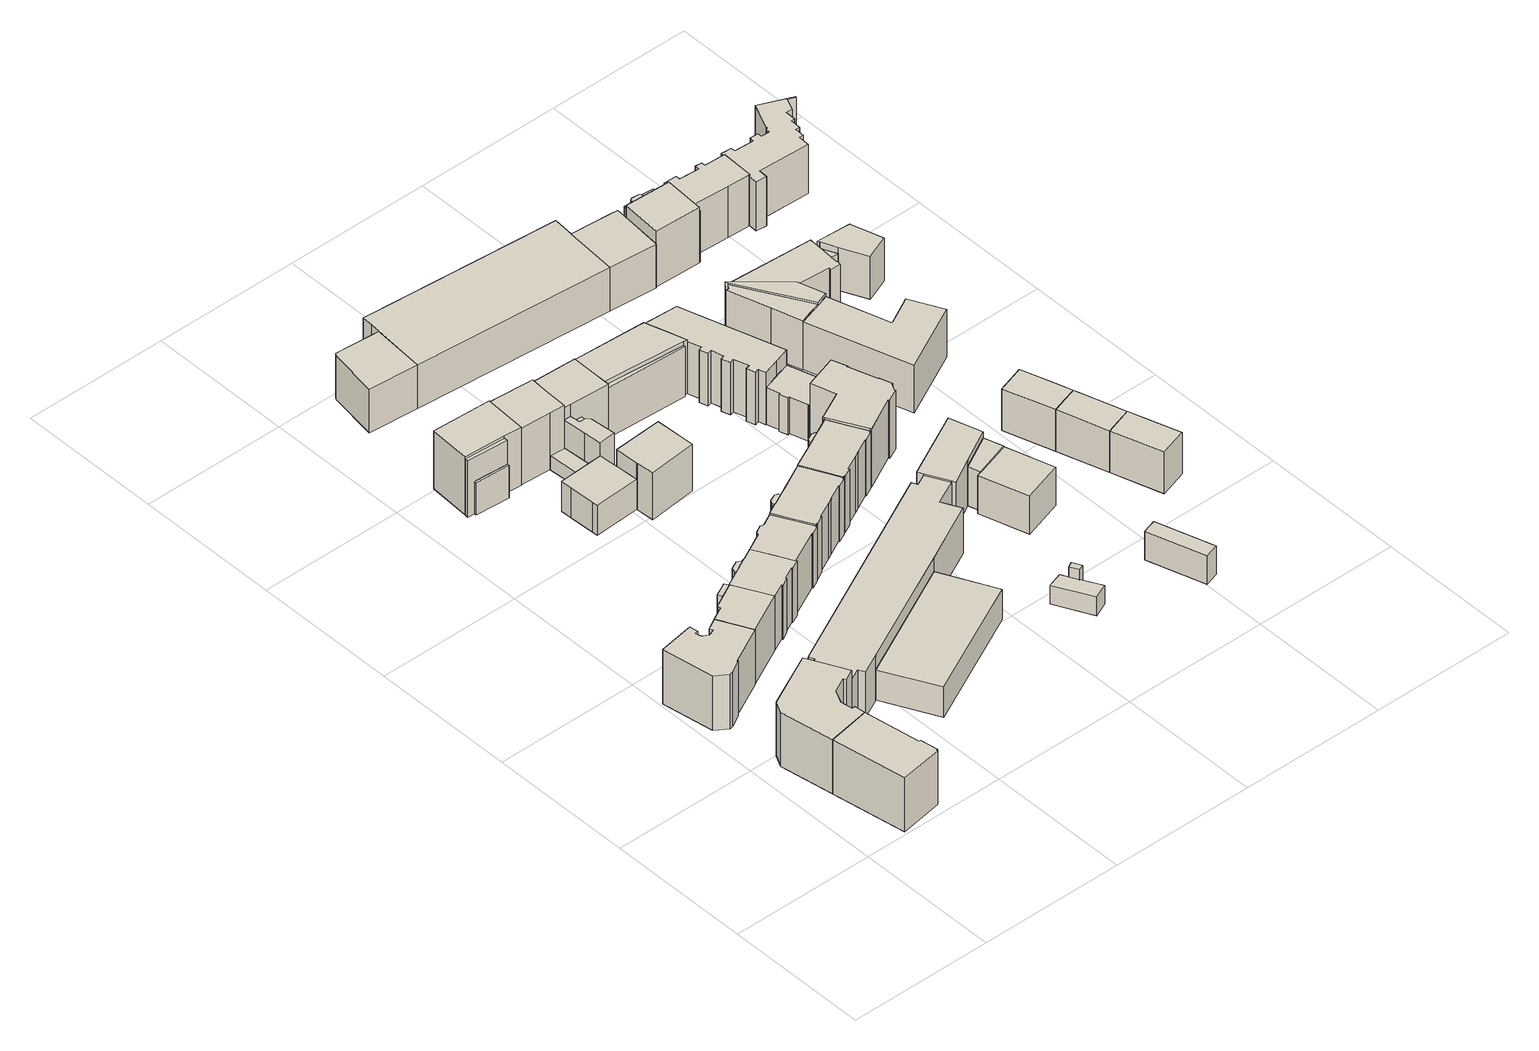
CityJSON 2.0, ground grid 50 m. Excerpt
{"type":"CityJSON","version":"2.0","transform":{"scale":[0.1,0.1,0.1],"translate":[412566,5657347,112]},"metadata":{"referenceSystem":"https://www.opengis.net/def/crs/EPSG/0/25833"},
"CityObjects":{
"building1":{"type":"Building","attributes":{"Dachtyp_tdc":"tdcFreeFormRoof","Gemeindeschluessel":14612000,"Dachneigung":15.14,"QualitaetDacherkennung":77,"Geometrietyp2DReferenz":"3000","measuredHeight":21.32,"function":"31001_9998","roofType":"5000"},"geometry":[{"type":"Solid","lod":"1","boundaries":[[[[0,1,2,3,4,5,6,7,8]],[[9,10,11,12,13,14,15,16,17]],[[8,10,9,0]],[[7,11,10,8]],[[6,12,11,7]],[[5,13,12,6]],[[4,14,13,5]],[[3,15,14,4]],[[2,16,15,3]],[[1,17,16,2]],[[0,9,17,1]]]]}]},
"building2":{"type":"Building","attributes":{"Dachtyp_tdc":"tdcFreeFormRoof","Gemeindeschluessel":14612000,"Dachneigung":13.42,"QualitaetDacherkennung":60,"Geometrietyp2DReferenz":"3000","measuredHeight":21.37,"function":"31001_9998","roofType":"5000"},"geometry":[{"type":"Solid","lod":"1","boundaries":[[[[18,19,20,21,22,23,24,25,26,27,28,29,30,31]],[[16,32,33,34,35,36,37,38,39,40,41,42,9,17]],[[31,32,16,18]],[[30,33,32,31]],[[29,34,33,30]],[[28,35,34,29]],[[27,36,35,28]],[[26,37,36,27]],[[25,38,37,26]],[[24,39,38,25]],[[23,40,39,24]],[[22,41,40,23]],[[21,42,41,22]],[[20,9,42,21]],[[19,17,9,20]],[[18,16,17,19]]]]}]},
"building3":{"type":"Building","attributes":{"Dachtyp_tdc":"tdcFreeFormRoof","Gemeindeschluessel":14612000,"Dachneigung":21.69,"QualitaetDacherkennung":28,"Geometrietyp2DReferenz":"3000","measuredHeight":22.21,"function":"31001_9998","roofType":"5000"},"geometry":[{"type":"Solid","lod":"1","boundaries":[[[[43,44,45,46,47,48,49,50,51,52,53,54,55,56,57,58]],[[59,60,61,62,63,64,65,66,67,68,69,70,71,72,73,74]],[[58,60,59,43]],[[57,61,60,58]],[[56,62,61,57]],[[55,63,62,56]],[[54,64,63,55]],[[53,65,64,54]],[[52,66,65,53]],[[51,67,66,52]],[[50,68,67,51]],[[49,69,68,50]],[[48,70,69,49]],[[47,71,70,48]],[[46,72,71,47]],[[45,73,72,46]],[[44,74,73,45]],[[43,59,74,44]]]]}]},
"building4":{"type":"Building","attributes":{"Dachtyp_tdc":"tdcFreeFormRoof","Gemeindeschluessel":14612000,"Dachneigung":26.69,"QualitaetDacherkennung":77,"Geometrietyp2DReferenz":"3000","measuredHeight":22.43,"function":"31001_9998","roofType":"5000"},"geometry":[{"type":"Solid","lod":"1","boundaries":[[[[75,76,77,78,79,80,81,82,83]],[[84,85,86,87,88,89,90,91,92]],[[83,85,84,75]],[[82,86,85,83]],[[81,87,86,82]],[[80,88,87,81]],[[79,89,88,80]],[[78,90,89,79]],[[77,91,90,78]],[[76,92,91,77]],[[75,84,92,76]]]]}]},
"building5":{"type":"Building","attributes":{"Gemeindeschluessel":14612000,"Geometrietyp2DReferenz":"3000","function":"31001_9998","roofType":"9999"},"children":["building5-1","building5-2","building5-3"]},
"building5-1":{"type":"BuildingPart","attributes":{"Dachtyp_tdc":"tdcPolyFlatRoof","Dachneigung":9.6,"QualitaetDacherkennung":52,"Geometrietyp2DReferenz":"3000","measuredHeight":19.73,"roofType":"2100"},"parents":["building5"],"geometry":[{"type":"Solid","lod":"1","boundaries":[[[[93,94,95,96,97,98]],[[99,100,101,102,103,104]],[[98,100,99,93]],[[97,101,100,98]],[[96,102,101,97]],[[95,103,102,96]],[[94,104,103,95]],[[93,99,104,94]]]]}]},
"building5-2":{"type":"BuildingPart","attributes":{"Dachtyp_tdc":"tdcGableRoof","Dachneigung":22.14,"QualitaetDacherkennung":83,"Geometrietyp2DReferenz":"3000","measuredHeight":22,"roofType":"3100"},"parents":["building5"],"geometry":[{"type":"Solid","lod":"1","boundaries":[[[[105,106,107,108,109,110,111,112,113,114,115,116,117,118,119,120,121,122,123]],[[124,125,99,104,126,127,128,129,130,131,132,133,134,135,136,91,137,90,138]],[[123,125,124,105]],[[122,99,125,123]],[[121,104,99,122]],[[120,126,104,121]],[[119,127,126,120]],[[118,128,127,119]],[[117,129,128,118]],[[116,130,129,117]],[[115,131,130,116]],[[114,132,131,115]],[[113,133,132,114]],[[112,134,133,113]],[[111,135,134,112]],[[110,136,135,111]],[[109,91,136,110]],[[108,137,91,109]],[[107,90,137,108]],[[106,138,90,107]],[[105,124,138,106]]]]}]},
"building5-3":{"type":"BuildingPart","attributes":{"Dachtyp_tdc":"tdcGableRoof","Dachneigung":44.84,"QualitaetDacherkennung":7,"Geometrietyp2DReferenz":"3000","measuredHeight":17.29,"roofType":"3100"},"parents":["building5"],"geometry":[{"type":"Solid","lod":"1","boundaries":[[[[139,140,141,142,143,144,145]],[[125,146,124,147,148,149,150]],[[145,146,125,139]],[[144,124,146,145]],[[143,147,124,144]],[[142,148,147,143]],[[141,149,148,142]],[[140,150,149,141]],[[139,125,150,140]]]]}]},
"building6":{"type":"Building","attributes":{"Gemeindeschluessel":14612000,"Geometrietyp2DReferenz":"3000","function":"31001_9998","roofType":"9999"},"children":["building6-1","building6-2","building6-3"]},
"building6-1":{"type":"BuildingPart","attributes":{"Dachtyp_tdc":"tdcGableRoof","Dachneigung":29.66,"QualitaetDacherkennung":55,"Geometrietyp2DReferenz":"3000","measuredHeight":24,"roofType":"3100"},"parents":["building6"],"geometry":[{"type":"Solid","lod":"1","boundaries":[[[[151,152,153,154,155]],[[156,157,158,159,160]],[[155,157,156,151]],[[154,158,157,155]],[[153,159,158,154]],[[152,160,159,153]],[[151,156,160,152]]]]}]},
"building6-2":{"type":"BuildingPart","attributes":{"Dachtyp_tdc":"tdcPolyFlatRoof","Dachneigung":0,"QualitaetDacherkennung":5,"Geometrietyp2DReferenz":"3000","measuredHeight":12.21,"roofType":"1000"},"parents":["building6"],"geometry":[{"type":"Solid","lod":"1","boundaries":[[[[161,162,163,164]],[[165,166,167,168]],[[164,166,165,161]],[[163,167,166,164]],[[162,168,167,163]],[[161,165,168,162]]]]}]},
"building6-3":{"type":"BuildingPart","attributes":{"Dachtyp_tdc":"tdcFreeFormRoof","Dachneigung":65.35,"QualitaetDacherkennung":12,"Geometrietyp2DReferenz":"3000","measuredHeight":21.98,"roofType":"5000"},"parents":["building6"],"geometry":[{"type":"Solid","lod":"1","boundaries":[[[[169,170,171,172]],[[173,159,158,167]],[[172,159,173,169]],[[171,158,159,172]],[[170,167,158,171]],[[169,173,167,170]]]]}]},
"building7":{"type":"Building","attributes":{"Dachtyp_tdc":"tdcGableRoof","Gemeindeschluessel":14612000,"Dachneigung":27.11,"QualitaetDacherkennung":4,"Geometrietyp2DReferenz":"3000","measuredHeight":16.04,"function":"31001_3211","roofType":"3100"},"geometry":[{"type":"Solid","lod":"1","boundaries":[[[[174,175,176,177]],[[178,179,180,181]],[[177,179,178,174]],[[176,180,179,177]],[[175,181,180,176]],[[174,178,181,175]]]]}]},
"building8":{"type":"Building","attributes":{"Dachtyp_tdc":"tdcGableRoof","Gemeindeschluessel":14612000,"Dachneigung":19.01,"QualitaetDacherkennung":84,"Geometrietyp2DReferenz":"3000","measuredHeight":21.85,"function":"31001_9998","roofType":"3100"},"geometry":[{"type":"Solid","lod":"1","boundaries":[[[[182,183,184,185,186,187,188,189,190,119,118,117,191,192]],[[193,194,195,196,197,198,199,200,201,202,203,204,205,206]],[[192,194,193,182]],[[191,195,194,192]],[[117,196,195,191]],[[118,197,196,117]],[[119,198,197,118]],[[190,199,198,119]],[[189,200,199,190]],[[188,201,200,189]],[[187,202,201,188]],[[186,203,202,187]],[[185,204,203,186]],[[184,205,204,185]],[[183,206,205,184]],[[182,193,206,183]]]]}]},
"building9":{"type":"Building","attributes":{"name":"Berufliches Schulzentrum Prof. Dr. Zeigner","Dachtyp_tdc":"tdcFreeFormRoof","Gemeindeschluessel":14612000,"Dachneigung":60.02,"QualitaetDacherkennung":3,"Geometrietyp2DReferenz":"3000","measuredHeight":24.69,"function":"31001_3021","roofType":"5000"},"geometry":[{"type":"Solid","lod":"1","boundaries":[[[[207,208,209,210,211,212,213,214,215,216,217,218,219,220,221]],[[222,223,224,225,226,227,228,229,230,231,232,233,234,235,236]],[[221,223,222,207]],[[220,224,223,221]],[[219,225,224,220]],[[218,226,225,219]],[[217,227,226,218]],[[216,228,227,217]],[[215,229,228,216]],[[214,230,229,215]],[[213,231,230,214]],[[212,232,231,213]],[[211,233,232,212]],[[210,234,233,211]],[[209,235,234,210]],[[208,236,235,209]],[[207,222,236,208]]]]}]},
"building10":{"type":"Building","attributes":{"Dachtyp_tdc":"tdcFreeFormRoof","Gemeindeschluessel":14612000,"Dachneigung":68.29,"QualitaetDacherkennung":57,"Geometrietyp2DReferenz":"3000","measuredHeight":16.29,"function":"31001_9998","roofType":"5000"},"geometry":[{"type":"Solid","lod":"1","boundaries":[[[[237,238,239,240,241,242,243,244,245,246]],[[247,248,249,250,251,252,253,254,255,256]],[[246,248,247,237]],[[245,249,248,246]],[[244,250,249,245]],[[243,251,250,244]],[[242,252,251,243]],[[241,253,252,242]],[[240,254,253,241]],[[239,255,254,240]],[[238,256,255,239]],[[237,247,256,238]]]]}]},
"building11":{"type":"Building","attributes":{"Dachtyp_tdc":"tdcGableRoof","Gemeindeschluessel":14612000,"Dachneigung":31.67,"QualitaetDacherkennung":60,"Geometrietyp2DReferenz":"3000","measuredHeight":23.49,"function":"31001_9998","roofType":"3100"},"geometry":[{"type":"Solid","lod":"1","boundaries":[[[[257,258,259,260,261,262,263]],[[264,265,266,267,268,269,270]],[[263,265,264,257]],[[262,266,265,263]],[[261,267,266,262]],[[260,268,267,261]],[[259,269,268,260]],[[258,270,269,259]],[[257,264,270,258]]]]}]},
"building12":{"type":"Building","attributes":{"Dachtyp_tdc":"tdcFreeFormRoof","Gemeindeschluessel":14612000,"Dachneigung":47.39,"QualitaetDacherkennung":13,"Geometrietyp2DReferenz":"3000","measuredHeight":6.85,"function":"31001_9998","roofType":"5000"},"geometry":[{"type":"Solid","lod":"1","boundaries":[[[[271,272,273,274,275]],[[276,277,278,252,251]],[[275,277,276,271]],[[274,278,277,275]],[[273,252,278,274]],[[272,251,252,273]],[[271,276,251,272]]]]}]},
"building13":{"type":"Building","attributes":{"Dachtyp_tdc":"tdcPolyFlatRoof","Gemeindeschluessel":14612000,"Dachneigung":0,"QualitaetDacherkennung":60,"Geometrietyp2DReferenz":"3000","measuredHeight":15.99,"function":"31001_9998","roofType":"1000"},"geometry":[{"type":"Solid","lod":"1","boundaries":[[[[279,280,281,282,283,284,285,286,287,288]],[[289,290,291,292,293,294,295,296,297,298]],[[288,290,289,279]],[[287,291,290,288]],[[286,292,291,287]],[[285,293,292,286]],[[284,294,293,285]],[[283,295,294,284]],[[282,296,295,283]],[[281,297,296,282]],[[280,298,297,281]],[[279,289,298,280]]]]}]},
"building14":{"type":"Building","attributes":{"Dachtyp_tdc":"tdcGableRoof","Gemeindeschluessel":14612000,"Dachneigung":10.41,"QualitaetDacherkennung":64,"Geometrietyp2DReferenz":"3000","measuredHeight":18.32,"function":"31001_9998","roofType":"3100"},"geometry":[{"type":"Solid","lod":"1","boundaries":[[[[299,300,301,302,303,304,305]],[[306,307,308,309,310,256,254]],[[305,307,306,299]],[[304,308,307,305]],[[303,309,308,304]],[[302,310,309,303]],[[301,256,310,302]],[[300,254,256,301]],[[299,306,254,300]]]]}]},
"building15":{"type":"Building","attributes":{"Gemeindeschluessel":14612000,"Geometrietyp2DReferenz":"3000","function":"31001_9998","roofType":"9999"},"children":["building15-1","building15-2"]},
"building15-1":{"type":"BuildingPart","attributes":{"Dachtyp_tdc":"tdcGableRoof","Dachneigung":22.39,"QualitaetDacherkennung":63,"Geometrietyp2DReferenz":"3000","measuredHeight":22.45,"roofType":"3100"},"parents":["building15"],"geometry":[{"type":"Solid","lod":"1","boundaries":[[[[311,312,313,314,315,316,317,318,319,320,321,322,323,324,325,326,327,328,329,330]],[[331,332,333,334,335,336,337,338,339,340,341,342,343,344,345,346,347,348,349,350]],[[330,332,331,311]],[[329,333,332,330]],[[328,334,333,329]],[[327,335,334,328]],[[326,336,335,327]],[[325,337,336,326]],[[324,338,337,325]],[[323,339,338,324]],[[322,340,339,323]],[[321,341,340,322]],[[320,342,341,321]],[[319,343,342,320]],[[318,344,343,319]],[[317,345,344,318]],[[316,346,345,317]],[[315,347,346,316]],[[314,348,347,315]],[[313,349,348,314]],[[312,350,349,313]],[[311,331,350,312]]]]}]},
"building15-2":{"type":"BuildingPart","attributes":{"Dachtyp_tdc":"tdcFreeFormRoof","Dachneigung":18.65,"QualitaetDacherkennung":32,"Geometrietyp2DReferenz":"3000","measuredHeight":20.18,"roofType":"5000"},"parents":["building15"],"geometry":[{"type":"Solid","lod":"1","boundaries":[[[[351,352,353,354,355,356,357,358,359]],[[350,360,361,362,363,364,332,365,331]],[[359,360,350,351]],[[358,361,360,359]],[[357,362,361,358]],[[356,363,362,357]],[[355,364,363,356]],[[354,332,364,355]],[[353,365,332,354]],[[352,331,365,353]],[[351,350,331,352]]]]}]},
"building16":{"type":"Building","attributes":{"Dachtyp_tdc":"tdcPolyFlatRoof","Gemeindeschluessel":14612000,"Dachneigung":0,"QualitaetDacherkennung":38,"Geometrietyp2DReferenz":"3000","measuredHeight":15.76,"function":"31001_9998","roofType":"1000"},"geometry":[{"type":"Solid","lod":"1","boundaries":[[[[366,367,368,369,370]],[[371,372,373,374,375]],[[370,372,371,366]],[[369,373,372,370]],[[368,374,373,369]],[[367,375,374,368]],[[366,371,375,367]]]]}]},
"building17":{"type":"Building","attributes":{"Dachtyp_tdc":"tdcFreeFormRoof","Gemeindeschluessel":14612000,"Dachneigung":28.47,"QualitaetDacherkennung":63,"Geometrietyp2DReferenz":"3000","measuredHeight":22.41,"function":"31001_9998","roofType":"5000"},"geometry":[{"type":"Solid","lod":"1","boundaries":[[[[376,377,378,379,380,381,382,383]],[[384,385,269,267,386,387,388,389]],[[383,385,384,376]],[[382,269,385,383]],[[381,267,269,382]],[[380,386,267,381]],[[379,387,386,380]],[[378,388,387,379]],[[377,389,388,378]],[[376,384,389,377]]]]}]},
"building18":{"type":"Building","attributes":{"Gemeindeschluessel":14612000,"Geometrietyp2DReferenz":"3000","function":"31001_9998","roofType":"9999"},"children":["building18-1","building18-2"]},
"building18-1":{"type":"BuildingPart","attributes":{"Dachtyp_tdc":"tdcFreeFormRoof","Dachneigung":61.72,"QualitaetDacherkennung":9,"Geometrietyp2DReferenz":"3000","measuredHeight":11.62,"roofType":"5000"},"parents":["building18"],"geometry":[{"type":"Solid","lod":"1","boundaries":[[[[390,391,392,393]],[[394,395,396,397]],[[393,395,394,390]],[[392,396,395,393]],[[391,397,396,392]],[[390,394,397,391]]]]}]},
"building18-2":{"type":"BuildingPart","attributes":{"Dachtyp_tdc":"tdcPolyFlatRoof","Dachneigung":0,"QualitaetDacherkennung":73,"Geometrietyp2DReferenz":"3000","measuredHeight":7,"roofType":"1000"},"parents":["building18"],"geometry":[{"type":"Solid","lod":"1","boundaries":[[[[398,399,400,401,402,403]],[[397,404,405,406,407,394]],[[402,404,397,403]],[[401,405,404,402]],[[400,406,405,401]],[[399,407,406,400]],[[398,394,407,399]],[[403,397,394,398]]]]}]},
"building19":{"type":"Building","attributes":{"Gemeindeschluessel":14612000,"Geometrietyp2DReferenz":"3000","function":"31001_9998","roofType":"9999"},"children":["building19-1","building19-2"]},
"building19-1":{"type":"BuildingPart","attributes":{"Dachtyp_tdc":"tdcGableRoof","Dachneigung":29.93,"QualitaetDacherkennung":73,"Geometrietyp2DReferenz":"3000","measuredHeight":23.21,"roofType":"3100"},"parents":["building19"],"geometry":[{"type":"Solid","lod":"1","boundaries":[[[[408,409,410,411,412,413,414,415,416,417,418,419,420,421,422,423,424,425,426,427]],[[428,429,430,431,432,433,434,435,436,437,438,439,440,441,442,443,444,445,446,447]],[[427,429,428,408]],[[426,430,429,427]],[[425,431,430,426]],[[424,432,431,425]],[[423,433,432,424]],[[422,434,433,423]],[[421,435,434,422]],[[420,436,435,421]],[[419,437,436,420]],[[418,438,437,419]],[[417,439,438,418]],[[416,440,439,417]],[[415,441,440,416]],[[414,442,441,415]],[[413,443,442,414]],[[412,444,443,413]],[[411,445,444,412]],[[410,446,445,411]],[[409,447,446,410]],[[408,428,447,409]]]]}]},
"building19-2":{"type":"BuildingPart","attributes":{"Dachtyp_tdc":"tdcFreeFormRoof","Dachneigung":23.38,"QualitaetDacherkennung":21,"Geometrietyp2DReferenz":"3000","measuredHeight":20.61,"roofType":"5000"},"parents":["building19"],"geometry":[{"type":"Solid","lod":"1","boundaries":[[[[448,449,450,451,452,453]],[[441,454,455,456,457,442]],[[453,454,441,448]],[[452,455,454,453]],[[451,456,455,452]],[[450,457,456,451]],[[449,442,457,450]],[[448,441,442,449]]]]}]},
"building20":{"type":"Building","attributes":{"Gemeindeschluessel":14612000,"Geometrietyp2DReferenz":"3000","function":"31001_2000","roofType":"9999"},"children":["building20-1","building20-2","building20-3"]},
"building20-1":{"type":"BuildingPart","attributes":{"Dachtyp_tdc":"tdcPolyFlatRoof","Dachneigung":0,"QualitaetDacherkennung":70,"Geometrietyp2DReferenz":"3000","measuredHeight":16.41,"roofType":"1000"},"parents":["building20"],"geometry":[{"type":"Solid","lod":"1","boundaries":[[[[458,459,460,461,462,463,464]],[[465,466,467,468,469,470,471]],[[464,466,465,458]],[[463,467,466,464]],[[462,468,467,463]],[[461,469,468,462]],[[460,470,469,461]],[[459,471,470,460]],[[458,465,471,459]]]]}]},
"building20-2":{"type":"BuildingPart","attributes":{"Dachtyp_tdc":"tdcPolyFlatRoof","Dachneigung":0,"QualitaetDacherkennung":54,"Geometrietyp2DReferenz":"3000","measuredHeight":16.43,"roofType":"1000"},"parents":["building20"],"geometry":[{"type":"Solid","lod":"1","boundaries":[[[[472,458,464,473,474,475,476]],[[477,478,479,480,466,465,481]],[[475,478,477,476]],[[474,479,478,475]],[[473,480,479,474]],[[464,466,480,473]],[[458,465,466,464]],[[472,481,465,458]],[[476,477,481,472]]]]}]},
"building20-3":{"type":"BuildingPart","attributes":{"Dachtyp_tdc":"tdcPolyFlatRoof","Dachneigung":0,"QualitaetDacherkennung":60,"Geometrietyp2DReferenz":"3000","measuredHeight":16.4,"roofType":"1000"},"parents":["building20"],"geometry":[{"type":"Solid","lod":"1","boundaries":[[[[482,483,484,485,486,487]],[[488,489,490,477,481,491]],[[487,489,488,482]],[[486,490,489,487]],[[485,477,490,486]],[[484,481,477,485]],[[483,491,481,484]],[[482,488,491,483]]]]}]},
"building21":{"type":"Building","attributes":{"Gemeindeschluessel":14612000,"Geometrietyp2DReferenz":"3000","function":"31001_9998","roofType":"9999"},"children":["building21-1","building21-2","building21-3"]},
"building21-1":{"type":"BuildingPart","attributes":{"Dachtyp_tdc":"tdcFreeFormRoof","Dachneigung":57.38,"QualitaetDacherkennung":17,"Geometrietyp2DReferenz":"3000","measuredHeight":19.48,"roofType":"5000"},"parents":["building21"],"geometry":[{"type":"Solid","lod":"1","boundaries":[[[[492,493,494,495]],[[496,497,498,499]],[[495,497,496,492]],[[494,498,497,495]],[[493,499,498,494]],[[492,496,499,493]]]]}]},
"building21-2":{"type":"BuildingPart","attributes":{"Dachtyp_tdc":"tdcGableRoof","Dachneigung":26.88,"QualitaetDacherkennung":73,"Geometrietyp2DReferenz":"3000","measuredHeight":22.1,"roofType":"3100"},"parents":["building21"],"geometry":[{"type":"Solid","lod":"1","boundaries":[[[[500,501,379,502,378,503,504,505]],[[506,507,498,497,508,509,510,511]],[[505,507,506,500]],[[504,498,507,505]],[[503,497,498,504]],[[378,508,497,503]],[[502,509,508,378]],[[379,510,509,502]],[[501,511,510,379]],[[500,506,511,501]]]]}]},
"building21-3":{"type":"BuildingPart","attributes":{"Dachtyp_tdc":"tdcHipAndGableRoof","Dachneigung":24.67,"QualitaetDacherkennung":69,"Geometrietyp2DReferenz":"3000","measuredHeight":21.46,"roofType":"5000"},"parents":["building21"],"geometry":[{"type":"Solid","lod":"1","boundaries":[[[[512,513,514,515,516,517,518,519,520,521,522,523,524,525,526,527,528,529]],[[530,531,532,533,534,535,536,537,538,539,540,541,542,507,511,543,544,545]],[[529,531,530,512]],[[528,532,531,529]],[[527,533,532,528]],[[526,534,533,527]],[[525,535,534,526]],[[524,536,535,525]],[[523,537,536,524]],[[522,538,537,523]],[[521,539,538,522]],[[520,540,539,521]],[[519,541,540,520]],[[518,542,541,519]],[[517,507,542,518]],[[516,511,507,517]],[[515,543,511,516]],[[514,544,543,515]],[[513,545,544,514]],[[512,530,545,513]]]]}]},
"building22":{"type":"Building","attributes":{"Gemeindeschluessel":14612000,"Geometrietyp2DReferenz":"3000","function":"31001_9998","roofType":"9999"},"children":["building22-1","building22-2"]},
"building22-1":{"type":"BuildingPart","attributes":{"Dachtyp_tdc":"tdcCutGableRoof","Dachneigung":0.144,"QualitaetDacherkennung":48,"Geometrietyp2DReferenz":"3000","measuredHeight":18.37,"roofType":"9999"},"parents":["building22"],"geometry":[{"type":"Solid","lod":"1","boundaries":[[[[546,547,548,549]],[[550,551,552,553]],[[549,551,550,546]],[[548,552,551,549]],[[547,553,552,548]],[[546,550,553,547]]]]}]},
"building22-2":{"type":"BuildingPart","attributes":{"Dachtyp_tdc":"tdcCutGableRoof","Dachneigung":0.232,"QualitaetDacherkennung":47,"Geometrietyp2DReferenz":"3000","measuredHeight":18.45,"roofType":"9999"},"parents":["building22"],"geometry":[{"type":"Solid","lod":"1","boundaries":[[[[554,555,556,557,558,559,560]],[[550,553,561,562,563,564,565]],[[560,553,550,554]],[[559,561,553,560]],[[558,562,561,559]],[[557,563,562,558]],[[556,564,563,557]],[[555,565,564,556]],[[554,550,565,555]]]]}]},
"building23":{"type":"Building","attributes":{"Dachtyp_tdc":"tdcFreeFormRoof","Gemeindeschluessel":14612000,"Dachneigung":34.06,"QualitaetDacherkennung":14,"Geometrietyp2DReferenz":"3000","measuredHeight":24.51,"function":"31001_9998","roofType":"5000"},"geometry":[{"type":"Solid","lod":"1","boundaries":[[[[566,567,568,569,570,571,572,573,574,575,576,577,578,579,580,581,582,583]],[[584,585,586,587,588,589,590,591,592,593,594,595,596,597,446,444,598,599]],[[583,585,584,566]],[[582,586,585,583]],[[581,587,586,582]],[[580,588,587,581]],[[579,589,588,580]],[[578,590,589,579]],[[577,591,590,578]],[[576,592,591,577]],[[575,593,592,576]],[[574,594,593,575]],[[573,595,594,574]],[[572,596,595,573]],[[571,597,596,572]],[[570,446,597,571]],[[569,444,446,570]],[[568,598,444,569]],[[567,599,598,568]],[[566,584,599,567]]]]}]},
"building24":{"type":"Building","attributes":{"Dachtyp_tdc":"tdcCutGableRoof","Gemeindeschluessel":14612000,"Dachneigung":0.566,"QualitaetDacherkennung":51,"Geometrietyp2DReferenz":"3000","measuredHeight":18.37,"function":"31001_9998","roofType":"9999"},"geometry":[{"type":"Solid","lod":"1","boundaries":[[[[600,601,602,603]],[[604,605,606,607]],[[603,605,604,600]],[[602,606,605,603]],[[601,607,606,602]],[[600,604,607,601]]]]}]},
"building25":{"type":"Building","attributes":{"Dachtyp_tdc":"tdcGableRoof","Gemeindeschluessel":14612000,"Dachneigung":31.63,"QualitaetDacherkennung":54,"Geometrietyp2DReferenz":"3000","measuredHeight":15.77,"function":"31001_9998","roofType":"3100"},"geometry":[{"type":"Solid","lod":"1","boundaries":[[[[608,609,610,611,612,613,614,615,616,617,618,619,620]],[[621,622,623,624,625,626,627,628,629,630,631,632,633]],[[620,622,621,608]],[[619,623,622,620]],[[618,624,623,619]],[[617,625,624,618]],[[616,626,625,617]],[[615,627,626,616]],[[614,628,627,615]],[[613,629,628,614]],[[612,630,629,613]],[[611,631,630,612]],[[610,632,631,611]],[[609,633,632,610]],[[608,621,633,609]]]]}]},
"building26":{"type":"Building","attributes":{"Dachtyp_tdc":"tdcFreeFormRoof","Gemeindeschluessel":14612000,"Dachneigung":69.85,"QualitaetDacherkennung":6,"Geometrietyp2DReferenz":"3000","measuredHeight":14.12,"function":"31001_2463","roofType":"5000"},"geometry":[{"type":"Solid","lod":"1","boundaries":[[[[634,635,636,637]],[[638,639,640,641]],[[637,639,638,634]],[[636,640,639,637]],[[635,641,640,636]],[[634,638,641,635]]]]}]},
"building27":{"type":"Building","attributes":{"Dachtyp_tdc":"tdcHipAndGableRoof","Gemeindeschluessel":14612000,"Dachneigung":37.8,"QualitaetDacherkennung":72,"Geometrietyp2DReferenz":"3000","measuredHeight":17.63,"function":"31001_9998","roofType":"5000"},"geometry":[{"type":"Solid","lod":"1","boundaries":[[[[642,643,644,645,646,647]],[[648,649,650,651,652,653]],[[647,649,648,642]],[[646,650,649,647]],[[645,651,650,646]],[[644,652,651,645]],[[643,653,652,644]],[[642,648,653,643]]]]}]},
"building28":{"type":"Building","attributes":{"Dachtyp_tdc":"tdcFreeFormRoof","Gemeindeschluessel":14612000,"Dachneigung":37.3,"QualitaetDacherkennung":81,"Geometrietyp2DReferenz":"3000","measuredHeight":17.62,"function":"31001_9998","roofType":"5000"},"geometry":[{"type":"Solid","lod":"1","boundaries":[[[[654,655,656,657,658,643,647]],[[659,649,653,660,661,662,663]],[[647,649,659,654]],[[643,653,649,647]],[[658,660,653,643]],[[657,661,660,658]],[[656,662,661,657]],[[655,663,662,656]],[[654,659,663,655]]]]}]},
"building29":{"type":"Building","attributes":{"Dachtyp_tdc":"tdcHipAndGableRoof","Gemeindeschluessel":14612000,"Dachneigung":37.69,"QualitaetDacherkennung":84,"Geometrietyp2DReferenz":"3000","measuredHeight":17.61,"function":"31001_9998","roofType":"5000"},"geometry":[{"type":"Solid","lod":"1","boundaries":[[[[655,664,654,665,666,667,668]],[[663,669,670,671,672,659,673]],[[668,669,663,655]],[[667,670,669,668]],[[666,671,670,667]],[[665,672,671,666]],[[654,659,672,665]],[[664,673,659,654]],[[655,663,673,664]]]]}]},
"building30":{"type":"Building","attributes":{"Dachtyp_tdc":"tdcFreeFormRoof","Gemeindeschluessel":14612000,"Dachneigung":36.73,"QualitaetDacherkennung":12,"Geometrietyp2DReferenz":"3000","measuredHeight":20.33,"function":"31001_9998","roofType":"5000"},"geometry":[{"type":"Solid","lod":"1","boundaries":[[[[674,675,676,677,678,679]],[[680,681,682,683,684,685]],[[679,681,680,674]],[[678,682,681,679]],[[677,683,682,678]],[[676,684,683,677]],[[675,685,684,676]],[[674,680,685,675]]]]}]},
"building31":{"type":"Building","attributes":{"Gemeindeschluessel":14612000,"Geometrietyp2DReferenz":"3000","function":"31001_9998","roofType":"9999"},"children":["building31-1","building31-2","building31-3","building31-4"]},
"building31-1":{"type":"BuildingPart","attributes":{"Dachtyp_tdc":"tdcFreeFormRoof","Dachneigung":42.04,"QualitaetDacherkennung":8,"Geometrietyp2DReferenz":"3000","measuredHeight":18.16,"roofType":"5000"},"parents":["building31"],"geometry":[{"type":"Solid","lod":"1","boundaries":[[[[686,687,688,689,690,691,692]],[[693,694,695,696,697,698,699]],[[692,694,693,686]],[[691,695,694,692]],[[690,696,695,691]],[[689,697,696,690]],[[688,698,697,689]],[[687,699,698,688]],[[686,693,699,687]]]]}]},
"building31-2":{"type":"BuildingPart","attributes":{"Dachtyp_tdc":"tdcPolyFlatRoof","Dachneigung":25.9,"QualitaetDacherkennung":63,"Geometrietyp2DReferenz":"3000","measuredHeight":21.92,"roofType":"2100"},"parents":["building31"],"geometry":[{"type":"Solid","lod":"1","boundaries":[[[[700,701,702,703,704]],[[705,698,697,706,707]],[[704,698,705,700]],[[703,697,698,704]],[[702,706,697,703]],[[701,707,706,702]],[[700,705,707,701]]]]}]},
"building31-3":{"type":"BuildingPart","attributes":{"Dachtyp_tdc":"tdcGableRoof","Dachneigung":28.87,"QualitaetDacherkennung":70,"Geometrietyp2DReferenz":"3000","measuredHeight":20.09,"roofType":"3100"},"parents":["building31"],"geometry":[{"type":"Solid","lod":"1","boundaries":[[[[708,709,710,711,712,713,714,715,716,717,718,719,720,721]],[[722,723,724,725,726,727,728,729,730,731,707,732,706,733]],[[721,723,722,708]],[[720,724,723,721]],[[719,725,724,720]],[[718,726,725,719]],[[717,727,726,718]],[[716,728,727,717]],[[715,729,728,716]],[[714,730,729,715]],[[713,731,730,714]],[[712,707,731,713]],[[711,732,707,712]],[[710,706,732,711]],[[709,733,706,710]],[[708,722,733,709]]]]}]},
"building31-4":{"type":"BuildingPart","attributes":{"Dachtyp_tdc":"tdcPolyFlatRoof","Dachneigung":0,"QualitaetDacherkennung":38,"Geometrietyp2DReferenz":"3000","measuredHeight":13.91,"roofType":"1000"},"parents":["building31"],"geometry":[{"type":"Solid","lod":"1","boundaries":[[[[734,735,736,737,738,739]],[[740,741,742,743,725,724]],[[739,741,740,734]],[[738,742,741,739]],[[737,743,742,738]],[[736,725,743,737]],[[735,724,725,736]],[[734,740,724,735]]]]}]},
"building32":{"type":"Building","attributes":{"Dachtyp_tdc":"tdcPolyFlatRoof","Gemeindeschluessel":14612000,"Dachneigung":0,"QualitaetDacherkennung":27,"Geometrietyp2DReferenz":"3000","measuredHeight":2.56,"function":"31001_2000","roofType":"1000"},"geometry":[{"type":"Solid","lod":"1","boundaries":[[[[744,745,746,747]],[[748,749,750,751]],[[747,749,748,744]],[[746,750,749,747]],[[745,751,750,746]],[[744,748,751,745]]]]}]},
"building33":{"type":"Building","attributes":{"Gemeindeschluessel":14612000,"Geometrietyp2DReferenz":"3000","function":"31001_9998","roofType":"9999"},"children":["building33-1","building33-2","building33-3"]},
"building33-1":{"type":"BuildingPart","attributes":{"Dachtyp_tdc":"tdcGableRoof","Dachneigung":22.69,"QualitaetDacherkennung":75,"Geometrietyp2DReferenz":"3000","measuredHeight":22.61,"roofType":"3100"},"parents":["building33"],"geometry":[{"type":"Solid","lod":"1","boundaries":[[[[752,753,754,755]],[[756,757,758,759]],[[755,757,756,752]],[[754,758,757,755]],[[753,759,758,754]],[[752,756,759,753]]]]}]},
"building33-2":{"type":"BuildingPart","attributes":{"Dachtyp_tdc":"tdcFreeFormRoof","Dachneigung":54.16,"QualitaetDacherkennung":13,"Geometrietyp2DReferenz":"3000","measuredHeight":20.73,"roofType":"5000"},"parents":["building33"],"geometry":[{"type":"Solid","lod":"1","boundaries":[[[[760,761,762,763,764,765,766,767]],[[768,758,769,770,771,772,773,774]],[[767,758,768,760]],[[766,769,758,767]],[[765,770,769,766]],[[764,771,770,765]],[[763,772,771,764]],[[762,773,772,763]],[[761,774,773,762]],[[760,768,774,761]]]]}]},
"building33-3":{"type":"BuildingPart","attributes":{"Dachtyp_tdc":"tdcFreeFormRoof","Dachneigung":21.74,"QualitaetDacherkennung":14,"Geometrietyp2DReferenz":"3000","measuredHeight":14.18,"roofType":"5000"},"parents":["building33"],"geometry":[{"type":"Solid","lod":"1","boundaries":[[[[775,776,777,778,779,780,781,782,783,784,785,786]],[[787,788,789,790,791,792,793,794,795,759,796,797]],[[786,788,787,775]],[[785,789,788,786]],[[784,790,789,785]],[[783,791,790,784]],[[782,792,791,783]],[[781,793,792,782]],[[780,794,793,781]],[[779,795,794,780]],[[778,759,795,779]],[[777,796,759,778]],[[776,797,796,777]],[[775,787,797,776]]]]}]},
"building34":{"type":"Building","attributes":{"Dachtyp_tdc":"tdcGableRoof","Gemeindeschluessel":14612000,"Dachneigung":67,"QualitaetDacherkennung":5,"Geometrietyp2DReferenz":"3000","measuredHeight":11.3,"function":"31001_9998","roofType":"3100"},"geometry":[{"type":"Solid","lod":"1","boundaries":[[[[798,799,800,801]],[[802,803,804,805]],[[801,803,802,798]],[[800,804,803,801]],[[799,805,804,800]],[[798,802,805,799]]]]}]},
"building35":{"type":"Building","attributes":{"Dachtyp_tdc":"tdcFreeFormRoof","Gemeindeschluessel":14612000,"Dachneigung":36.44,"QualitaetDacherkennung":68,"Geometrietyp2DReferenz":"3000","measuredHeight":22.67,"function":"31001_9998","roofType":"5000"},"geometry":[{"type":"Solid","lod":"1","boundaries":[[[[806,807,808,809,810,811,812,813,814,815,816,817,818,819]],[[820,821,822,823,824,825,826,827,828,829,756,795,830,831]],[[819,821,820,806]],[[818,822,821,819]],[[817,823,822,818]],[[816,824,823,817]],[[815,825,824,816]],[[814,826,825,815]],[[813,827,826,814]],[[812,828,827,813]],[[811,829,828,812]],[[810,756,829,811]],[[809,795,756,810]],[[808,830,795,809]],[[807,831,830,808]],[[806,820,831,807]]]]}]},
"building36":{"type":"Building","attributes":{"Dachtyp_tdc":"tdcFreeFormRoof","Gemeindeschluessel":14612000,"Dachneigung":42.83,"QualitaetDacherkennung":51,"Geometrietyp2DReferenz":"3000","measuredHeight":18.5,"function":"31001_9998","roofType":"5000"},"geometry":[{"type":"Solid","lod":"1","boundaries":[[[[832,833,834,835,836,837,838,839]],[[840,841,842,843,844,845,846,847]],[[839,841,840,832]],[[838,842,841,839]],[[837,843,842,838]],[[836,844,843,837]],[[835,845,844,836]],[[834,846,845,835]],[[833,847,846,834]],[[832,840,847,833]]]]}]},
"building37":{"type":"Building","attributes":{"Dachtyp_tdc":"tdcFreeFormRoof","Gemeindeschluessel":14612000,"Dachneigung":29.43,"QualitaetDacherkennung":14,"Geometrietyp2DReferenz":"3000","measuredHeight":22.42,"function":"31001_9998","roofType":"5000"},"geometry":[{"type":"Solid","lod":"1","boundaries":[[[[848,849,850,851,852,853,854,855,856,857,858,859,860,861,862,863,864,865,866,867,868,869,870,871,872,873,874,875,876,877,878,879,880,881,882,883,884,885,886,887,888]],[[889,890,891,892,893,894,895,896,897,898,899,900,901,902,903,904,905,906,907,908,909,910,911,912,913,914,915,916,917,918,919,920,921,922,923,924,925,926,927,928,929]],[[888,890,889,848]],[[887,891,890,888]],[[886,892,891,887]],[[885,893,892,886]],[[884,894,893,885]],[[883,895,894,884]],[[882,896,895,883]],[[881,897,896,882]],[[880,898,897,881]],[[879,899,898,880]],[[878,900,899,879]],[[877,901,900,878]],[[876,902,901,877]],[[875,903,902,876]],[[874,904,903,875]],[[873,905,904,874]],[[872,906,905,873]],[[871,907,906,872]],[[870,908,907,871]],[[869,909,908,870]],[[868,910,909,869]],[[867,911,910,868]],[[866,912,911,867]],[[865,913,912,866]],[[864,914,913,865]],[[863,915,914,864]],[[862,916,915,863]],[[861,917,916,862]],[[860,918,917,861]],[[859,919,918,860]],[[858,920,919,859]],[[857,921,920,858]],[[856,922,921,857]],[[855,923,922,856]],[[854,924,923,855]],[[853,925,924,854]],[[852,926,925,853]],[[851,927,926,852]],[[850,928,927,851]],[[849,929,928,850]],[[848,889,929,849]]]]}]}
},
"vertices":[
[252,293,213],[105,266,213],[104,266,213],[146,7,213],[295,32,213],[295,37,213],[299,37,213],[289,98,213],[284,97,213],[252,293,10],[284,97,10],[289,98,10],[299,37,10],[295,37,10],[295,32,10],[146,7,10],[104,266,10],[105,266,10],
[104,266,214],[105,266,214],[252,293,214],[247,331,214],[237,329,214],[230,372,214],[251,415,214],[303,441,214],[308,432,214],[346,452,214],[287,568,214],[278,586,214],[95,494,214],[74,452,214],[74,452,10],[95,494,10],[278,586,10],[287,568,10],[346,452,10],[308,432,10],[303,441,10],[251,415,10],[230,372,10],[237,329,10],[247,331,10],
[120,866,217],[131,868,217],[130,875,217],[127,897,217],[5,876,217],[34,696,217],[75,668,217],[88,671,217],[130,695,217],[128,698,217],[257,763,217],[200,874,217],[162,854,217],[168,843,217],[147,833,217],[124,846,217],[120,866,11],[124,846,11],[147,833,11],[168,843,11],[162,854,11],[200,874,11],[257,763,11],[128,698,11],[130,695,11],[88,671,11],[75,668,11],[34,696,11],[5,876,11],[127,897,11],[130,875,11],[131,868,11],
[200,874,219],[257,763,219],[395,833,219],[332,953,219],[324,951,219],[290,933,219],[241,908,219],[243,905,219],[246,898,219],[200,874,12],[246,898,12],[243,905,12],[241,908,12],[290,933,12],[324,951,12],[332,953,12],[395,833,12],[257,763,12],
[393,989,208],[437,1012,208],[434,1018,208],[420,1025,208],[393,1012,208],[389,998,208],[393,989,12],[389,998,12],[393,1012,12],[420,1025,12],[434,1018,12],[437,1012,12],
[329,957,217],[330,957,217],[332,953,217],[362,894,217],[395,833,217],[443,857,217],[444,853,217],[472,868,217],[471,871,217],[512,892,217],[514,889,217],[544,904,217],[542,907,217],[510,969,217],[478,1032,217],[437,1011,217],[437,1012,217],[393,989,217],[389,987,217],[329,957,12],[389,987,12],[437,1011,12],[478,1032,12],[510,969,12],[542,907,12],[544,904,12],[514,889,12],[512,892,12],[471,871,12],[472,868,12],[444,853,12],[443,857,12],[362,894,12],[330,957,12],
[389,987,170],[369,992,170],[359,1011,170],[340,1001,170],[313,987,170],[329,957,170],[356,971,170],[356,971,12],[313,987,12],[340,1001,12],[359,1011,12],[369,992,12],
[351,1997,225],[148,2006,225],[138,1863,225],[281,1855,225],[342,1851,225],[351,1997,6],[342,1851,6],[281,1855,6],[138,1863,6],[148,2006,6],
[161,1841,128],[280,1834,128],[280,1841,128],[161,1849,128],[161,1841,6],[161,1849,6],[280,1841,6],[280,1834,6],
[137,1850,218],[280,1841,218],[281,1855,218],[138,1863,218],[137,1850,6],
[963,499,128],[870,685,128],[464,481,128],[557,296,128],[963,499,14],[557,296,14],[464,481,14],[870,685,14],
[684,975,217],[682,979,217],[685,980,217],[653,1042,217],[620,1105,217],[578,1083,217],[567,1087,217],[542,1074,217],[539,1063,217],[655,964,217],[657,961,217],[684,975,13],[657,961,13],[655,964,13],[542,907,13],[510,969,13],[478,1032,13],[539,1063,13],[542,1074,13],[567,1087,13],[578,1083,13],[620,1105,13],[653,1042,13],[685,980,13],[682,979,13],
[1124,892,182],[1085,968,182],[1047,949,182],[1038,968,182],[316,605,182],[325,586,182],[287,568,182],[346,452,182],[346,450,182],[384,469,182],[395,447,182],[464,481,182],[870,685,182],[1074,787,182],[1042,851,182],[1124,892,12],[1042,851,12],[1074,787,12],[870,685,12],[464,481,12],[395,447,12],[384,469,12],[346,450,12],[346,452,12],[287,568,12],[325,586,12],[316,605,12],[1038,968,12],[1047,949,12],[1085,968,12],
[358,1547,118],[517,1555,118],[516,1573,118],[513,1635,118],[511,1660,118],[509,1700,118],[458,1697,118],[353,1692,118],[354,1652,118],[358,1565,118],[358,1547,5],[358,1565,5],[354,1652,5],[353,1692,5],[458,1697,5],[509,1700,5],[511,1660,5],[513,1635,5],[516,1573,5],[517,1555,5],
[342,1851,220],[449,1846,220],[500,1843,220],[503,1914,220],[507,1986,220],[351,1997,220],[346,1924,220],[342,1851,7],[346,1924,7],[351,1997,7],[507,1986,7],[503,1914,7],[500,1843,7],[449,1846,7],
[449,1846,59],[458,1697,59],[509,1700,59],[505,1763,59],[500,1843,59],[449,1846,5],[500,1843,5],[505,1763,5],
[509,1700,166],[567,1705,166],[559,1795,166],[547,1807,166],[526,1808,166],[525,1822,166],[523,1836,166],[523,1842,166],[500,1843,166],[505,1763,166],[509,1700,6],[505,1763,6],[500,1843,6],[523,1842,6],[523,1836,6],[525,1822,6],[526,1808,6],[547,1807,6],[559,1795,6],[567,1705,6],
[681,1646,181],[513,1635,181],[517,1555,181],[517,1551,181],[521,1491,181],[688,1508,181],[685,1565,181],[681,1646,5],[685,1565,5],[688,1508,5],[521,1491,5],[517,1551,5],
[657,1123,223],[657,1124,223],[620,1105,223],[653,1042,223],[685,980,223],[689,982,223],[690,978,223],[720,994,223],[718,997,223],[773,1024,223],[792,1034,223],[845,1061,223],[846,1058,223],[876,1073,223],[874,1076,223],[878,1078,223],[847,1140,223],[815,1203,223],[728,1158,223],[709,1149,223],[657,1123,14],[709,1149,14],[728,1158,14],[815,1203,14],[847,1140,14],[878,1078,14],[874,1076,14],[876,1073,14],[846,1058,14],[845,1061,14],[792,1034,14],[773,1024,14],[718,997,14],[720,994,14],[690,978,14],[689,982,14],[685,980,14],[653,1042,14],[620,1105,14],[657,1124,14],
[657,1124,211],[657,1123,211],[669,1129,211],[709,1149,211],[703,1160,211],[692,1164,211],[667,1153,211],[663,1141,211],[669,1130,211],[669,1130,14],[663,1141,14],[667,1153,14],[692,1164,14],[703,1160,14],[669,1129,14],
[526,1808,164],[547,1807,164],[547,1821,164],[532,1822,164],[525,1822,164],[526,1808,7],[525,1822,7],[532,1822,7],[547,1821,7],[547,1807,7],
[661,1835,211],[661,1836,211],[662,1892,211],[664,1978,211],[664,1980,211],[507,1986,211],[500,1843,211],[523,1842,211],[661,1835,7],[523,1842,7],[664,1980,7],[664,1978,7],[662,1892,7],[661,1836,7],
[1174,451,120],[1190,421,120],[1208,429,120],[1193,460,120],[1174,451,13],[1193,460,13],[1208,429,13],[1190,421,13],
[1174,451,83],[1161,475,83],[1110,459,83],[1174,332,83],[1225,354,83],[1190,421,83],[1225,354,13],[1174,332,13],[1110,459,13],[1161,475,13],
[1064,1168,226],[1062,1171,226],[1067,1174,226],[1035,1235,226],[1004,1297,226],[959,1274,226],[958,1274,226],[920,1255,226],[901,1245,226],[815,1203,226],[847,1140,226],[878,1078,226],[882,1080,226],[883,1076,226],[914,1092,226],[912,1095,226],[962,1120,226],[982,1130,226],[1031,1155,226],[1033,1153,226],[1064,1168,15],[1033,1153,15],[1031,1155,15],[982,1130,15],[962,1120,15],[912,1095,15],[914,1092,15],[883,1076,15],[882,1080,15],[878,1078,15],[847,1140,15],[815,1203,15],[901,1245,15],[920,1255,15],[958,1274,15],[959,1274,15],[1004,1297,15],[1035,1235,15],[1067,1174,15],[1062,1171,15],
[920,1255,216],[958,1274,216],[955,1282,216],[942,1285,216],[919,1274,216],[915,1265,216],[915,1265,15],[919,1274,15],[942,1285,15],[955,1282,15],
[1034,2240,171],[1197,2227,171],[1198,2228,171],[1212,2378,171],[1214,2409,171],[1192,2411,171],[1048,2422,171],[1034,2240,6],[1048,2422,6],[1192,2411,6],[1214,2409,6],[1212,2378,6],[1198,2228,6],[1197,2227,6],
[346,2294,171],[1054,2494,171],[366,2548,171],[363,2509,171],[361,2476,171],[361,2476,6],[363,2509,6],[366,2548,6],[1054,2494,6],[346,2294,6],
[199,2478,170],[173,2308,170],[346,2294,170],[361,2476,170],[263,2484,170],[206,2488,170],[199,2478,6],[206,2488,6],[263,2484,6],[173,2308,6],
[661,1836,197],[944,1822,197],[944,1828,197],[661,1851,197],[661,1836,8],[661,1851,8],[944,1828,8],[944,1822,8],
[936,1893,211],[914,1965,211],[663,1912,211],[661,1851,211],[944,1828,211],[956,1827,211],[936,1893,8],[956,1827,8],[662,1892,8],[663,1912,8],[664,1978,8],[914,1965,8],
[1032,1577,206],[1087,1594,206],[1140,1610,206],[1034,1959,206],[914,1965,206],[956,1827,206],[970,1782,206],[956,1777,206],[964,1748,206],[979,1752,206],[991,1711,206],[977,1706,206],[986,1677,206],[1000,1681,206],[1016,1631,206],[1001,1627,206],[1010,1597,206],[1025,1602,206],[1032,1577,8],[1025,1602,8],[1010,1597,8],[1001,1627,8],[1016,1631,8],[1000,1681,8],[986,1677,8],[977,1706,8],[991,1711,8],[979,1752,8],[964,1748,8],[956,1777,8],[970,1782,8],[1034,1959,8],[1140,1610,8],[1087,1594,8],
[1333,989,164],[1218,927,164],[1230,886,164],[1353,924,164],[1333,989,16],[1353,924,16],[1230,886,16],[1218,927,16],
[1333,989,187],[1299,1101,187],[1076,987,187],[1085,968,187],[1124,892,187],[1130,879,187],[1218,927,187],[1130,879,16],[1124,892,16],[1085,968,16],[1076,987,16],[1299,1101,16],
[1097,1349,235],[1006,1304,235],[1001,1302,235],[1004,1297,235],[1067,1174,235],[1069,1171,235],[1189,1232,235],[1191,1229,235],[1231,1248,235],[1229,1251,235],[1242,1278,235],[1245,1276,235],[1231,1320,235],[1229,1319,235],[1197,1417,235],[1200,1418,235],[1183,1469,235],[1070,1433,235],[1097,1349,15],[1070,1433,15],[1183,1469,15],[1200,1418,15],[1197,1417,15],[1229,1319,15],[1231,1320,15],[1245,1276,15],[1242,1278,15],[1229,1251,15],[1231,1248,15],[1191,1229,15],[1189,1232,15],[1069,1171,15],[1001,1302,15],[1006,1304,15],
[1353,924,162],[1215,882,162],[1265,717,162],[1403,759,162],[1353,924,17],[1403,759,17],[1265,717,17],[1215,882,17],
[1069,1439,149],[1070,1434,149],[1070,1433,149],[1129,1452,149],[1183,1469,149],[1140,1610,149],[1086,1593,149],[1032,1577,149],[1045,1532,149],[1039,1530,149],[1048,1502,149],[1054,1503,149],[1073,1440,149],[1069,1439,10],[1073,1440,10],[1054,1503,10],[1048,1502,10],[1039,1530,10],[1045,1532,10],[1032,1577,10],[1086,1593,10],[1140,1610,10],[1183,1469,10],[1129,1452,10],[1070,1433,10],[1070,1434,10],
[1495,218,124],[1543,233,124],[1482,431,124],[1434,417,124],[1495,218,17],[1434,417,17],[1482,431,17],[1543,233,17],
[1607,948,175],[1652,962,175],[1638,1008,175],[1599,1131,175],[1506,1102,175],[1559,933,175],[1607,948,18],[1559,933,18],[1506,1102,18],[1599,1131,18],[1638,1008,18],[1652,962,18],
[1612,762,175],[1705,792,175],[1700,807,175],[1664,925,175],[1658,943,175],[1612,762,18],[1658,943,18],[1664,925,18],[1700,807,18],[1705,792,18],
[1659,777,175],[1666,590,175],[1760,619,175],[1721,741,175],[1707,787,175],[1707,787,18],[1721,741,18],[1760,619,18],[1666,590,18],[1659,777,18],
[1389,1719,191],[1267,1681,191],[1375,1330,191],[1607,1448,191],[1551,1560,191],[1453,1509,191],[1389,1719,12],[1453,1509,12],[1551,1560,12],[1607,1448,12],[1375,1330,12],[1267,1681,12],
[1267,1681,196],[1306,1693,196],[1346,1705,196],[1214,1939,196],[1202,1924,196],[1193,1926,196],[1237,1782,196],[1267,1681,10],[1237,1782,10],[1193,1926,10],[1202,1924,10],[1214,1939,10],[1346,1705,10],[1306,1693,10],
[1389,1719,203],[1361,1812,203],[1210,1947,203],[1214,1939,203],[1346,1705,203],[1389,1719,10],[1210,1947,10],[1361,1812,10],
[1520,1930,191],[1390,1937,191],[1210,1947,191],[1284,1880,191],[1361,1812,191],[1479,1805,191],[1478,1798,191],[1513,1795,191],[1514,1810,191],[1513,1810,191],[1516,1867,191],[1517,1872,191],[1520,1922,191],[1519,1922,191],[1520,1930,10],[1519,1922,10],[1520,1922,10],[1517,1872,10],[1516,1867,10],[1513,1810,10],[1514,1810,10],[1513,1795,10],[1478,1798,10],[1479,1805,10],[1284,1880,10],[1390,1937,10],
[1547,1921,149],[1520,1922,149],[1517,1872,149],[1570,1868,149],[1571,1869,149],[1548,1920,149],[1547,1921,10],[1548,1920,10],[1571,1869,10],[1570,1868,10],
[1219,2434,34],[1193,2436,34],[1192,2411,34],[1214,2409,34],[1219,2434,9],[1214,2409,9],[1192,2411,9],[1193,2436,9],
[1359,2224,218],[1368,2362,218],[1211,2368,218],[1198,2228,218],[1359,2224,8],[1198,2228,8],[1211,2368,8],[1368,2362,8],
[1282,2365,207],[1282,2385,207],[1278,2389,207],[1251,2391,207],[1243,2386,207],[1243,2378,207],[1212,2378,207],[1211,2368,207],[1282,2365,8],[1212,2378,8],[1243,2378,8],[1243,2386,8],[1251,2391,8],[1278,2389,8],[1282,2385,8],
[1305,2378,142],[1312,2373,142],[1303,2365,142],[1368,2362,142],[1369,2383,142],[1371,2415,142],[1373,2435,142],[1331,2438,142],[1309,2439,142],[1304,2440,142],[1302,2405,142],[1307,2402,142],[1305,2378,8],[1307,2402,8],[1302,2405,8],[1304,2440,8],[1309,2439,8],[1331,2438,8],[1373,2435,8],[1371,2415,8],[1369,2383,8],[1303,2365,8],[1312,2373,8],
[1415,2413,83],[1371,2415,83],[1369,2383,83],[1413,2381,83],[1415,2413,12],[1413,2381,12],[1369,2383,12],[1371,2415,12],
[1482,2362,201],[1412,2366,201],[1413,2381,201],[1369,2383,201],[1359,2224,201],[1364,2224,201],[1366,2256,201],[1493,2250,201],[1572,2247,201],[1574,2247,201],[1578,2359,201],[1505,2362,201],[1506,2376,201],[1483,2377,201],[1482,2362,8],[1483,2377,8],[1506,2376,8],[1505,2362,8],[1578,2359,8],[1574,2247,8],[1572,2247,8],[1493,2250,8],[1366,2256,8],[1364,2224,8],[1413,2381,8],[1412,2366,8],
[1613,1779,173],[1695,1811,173],[1663,1919,173],[1662,1922,173],[1544,1929,173],[1547,1921,173],[1548,1920,173],[1571,1869,173],[1613,1779,11],[1571,1869,11],[1548,1920,11],[1547,1921,11],[1544,1929,11],[1662,1922,11],[1663,1919,11],[1695,1811,11],
[1901,2415,194],[1790,2464,194],[1751,2374,194],[1751,2373,194],[1751,2372,194],[1751,2371,194],[1750,2371,194],[1750,2370,194],[1750,2369,194],[1749,2369,194],[1749,2368,194],[1748,2368,194],[1747,2367,194],[1746,2367,194],[1745,2367,194],[1744,2367,194],[1743,2352,194],[1714,2353,194],[1714,2368,194],[1685,2369,194],[1684,2354,194],[1616,2357,194],[1616,2372,194],[1579,2374,194],[1578,2359,194],[1574,2247,194],[1572,2247,194],[1571,2216,194],[1608,2214,194],[1609,2245,194],[1789,2238,194],[1791,2278,194],[1805,2277,194],[1806,2309,194],[1820,2309,194],[1822,2346,194],[1834,2346,194],[1835,2382,194],[1857,2381,194],[1875,2422,194],[1899,2411,194],[1901,2415,9],[1899,2411,9],[1875,2422,9],[1857,2381,9],[1835,2382,9],[1834,2346,9],[1822,2346,9],[1820,2309,9],[1806,2309,9],[1805,2277,9],[1791,2278,9],[1789,2238,9],[1609,2245,9],[1608,2214,9],[1571,2216,9],[1572,2247,9],[1574,2247,9],[1578,2359,9],[1579,2374,9],[1616,2372,9],[1616,2357,9],[1684,2354,9],[1685,2369,9],[1714,2368,9],[1714,2353,9],[1743,2352,9],[1744,2367,9],[1745,2367,9],[1746,2367,9],[1747,2367,9],[1748,2368,9],[1749,2368,9],[1749,2369,9],[1750,2369,9],[1750,2370,9],[1750,2371,9],[1751,2371,9],[1751,2372,9],[1751,2373,9],[1751,2374,9],[1790,2464,9]
]}
